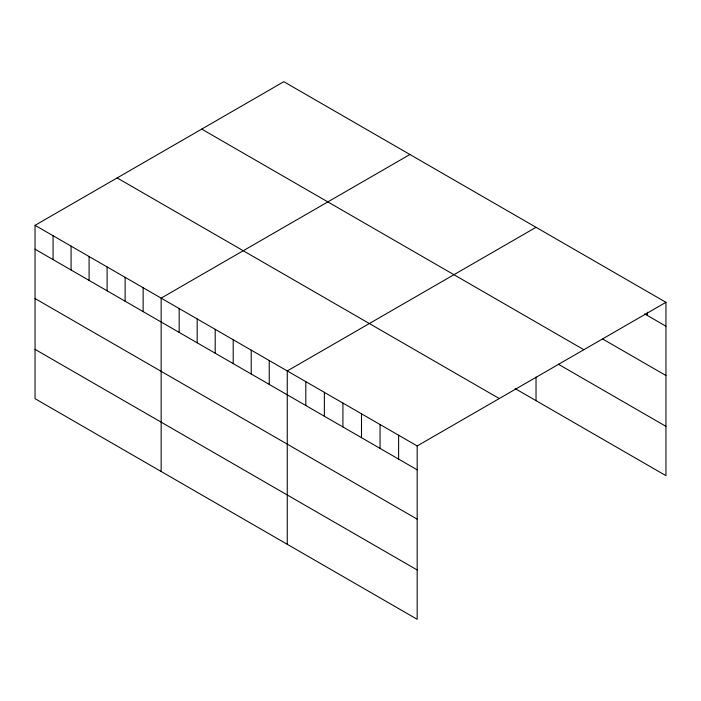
<?xml version="1.0" encoding="UTF-8"?>
<svg xmlns="http://www.w3.org/2000/svg" width="701" height="701" viewBox="0 0 701 701"><rect width="100%" height="100%" fill="white"/><g stroke="black" fill="none" stroke-linecap="round" stroke-linejoin="round"><path stroke-width="1.05" d="M35.05 225.328L417.174 445.95L417.174 619.298L35.05 398.685L35.05 225.328L283.826 81.702L665.95 302.315L665.95 475.672L515.165 388.617M409.927 154.5L161.151 298.135L161.151 471.484M536.028 227.308L287.252 370.934L287.252 544.291M417.174 445.95L665.95 302.315M644.605 313.873L665.95 326.202M602.842 339.091L665.95 375.526M201.73 129.098L583.854 349.711M558.303 364.196L665.95 426.348M117.146 177.931L499.27 398.545M35.05 249.205L417.174 469.828M35.05 298.538L417.174 519.152M35.05 349.361L417.174 569.974M647.391 312.225L647.391 315.485M536.028 377.024L536.028 400.665M398.615 435.233L398.615 459.111M380.056 424.517L380.056 448.395M361.497 413.8L361.497 437.678M342.929 403.084L342.929 426.962M324.37 392.367L324.37 416.245M305.811 381.651L305.811 405.537M269.237 360.533L269.237 384.42M251.221 350.132L251.221 374.019M233.205 339.731L233.205 363.617M215.198 329.33L215.198 353.216M197.183 318.937L197.183 342.815M179.167 308.536L179.167 332.414M143.135 287.734L143.135 311.612M125.12 277.333L125.12 301.211M107.104 266.932L107.104 290.81M89.097 256.531L89.097 280.409M71.081 246.13L71.081 270.008M53.066 235.729L53.066 259.607"/></g></svg>
